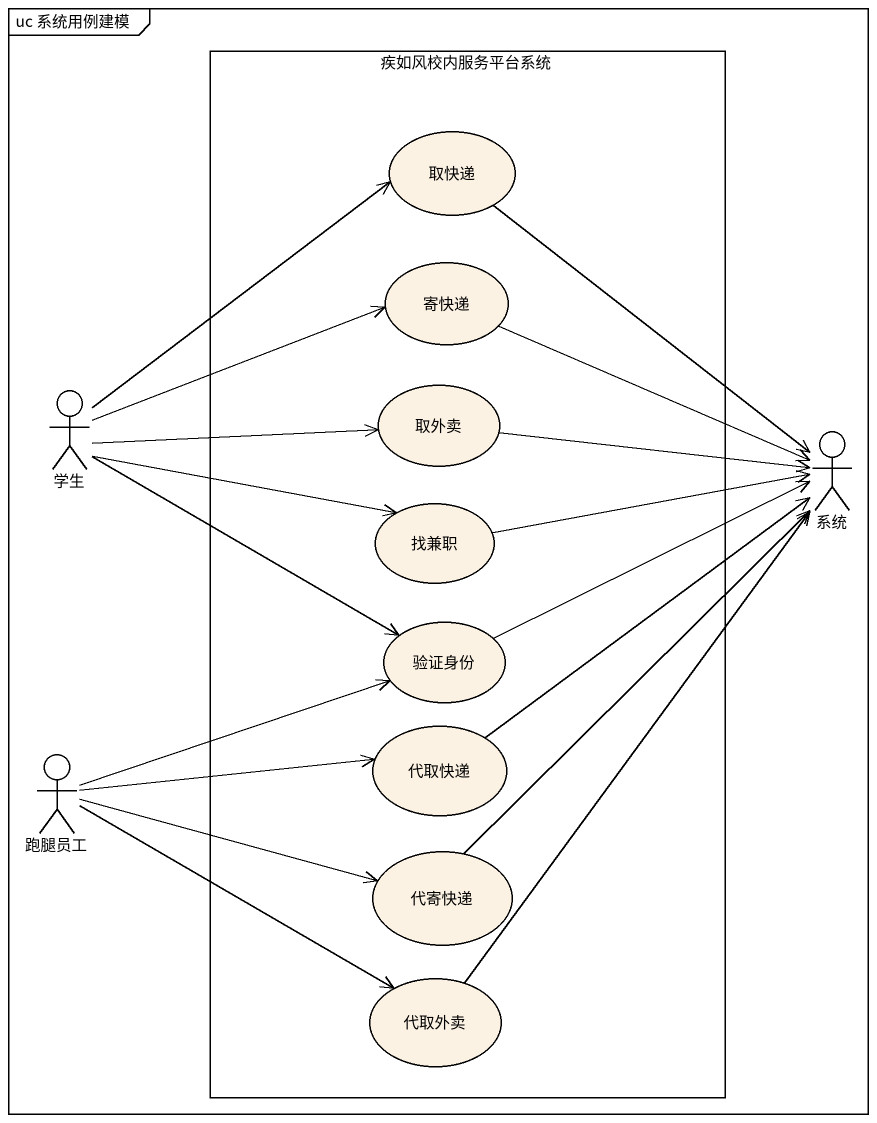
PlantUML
@startuml
mainframe uc 系统用例建模
rectangle 疾如风校内服务平台系统 {
  usecase 取快递
  usecase 寄快递
  usecase 取外卖
  usecase 找兼职
  usecase 验证身份
  usecase 代取快递
  usecase 代寄快递
  usecase 代取外卖
}
actor 学生
actor 系统
actor 跑腿员工
取快递 --> 系统
寄快递 -right-> 系统
学生 -up-> 取快递
学生 -right-> 寄快递
学生 -right-> 取外卖
学生 -right-> 找兼职
学生 -right-> 验证身份
取外卖 -right-> 系统
找兼职 -right-> 系统
验证身份 -right-> 系统
跑腿员工 -right-> 验证身份
跑腿员工 -right-> 代取快递
跑腿员工 -right-> 代寄快递
跑腿员工 -right-> 代取外卖
代取快递 -up-> 系统
代寄快递 -up-> 系统
代取外卖 -up-> 系统
@enduml
